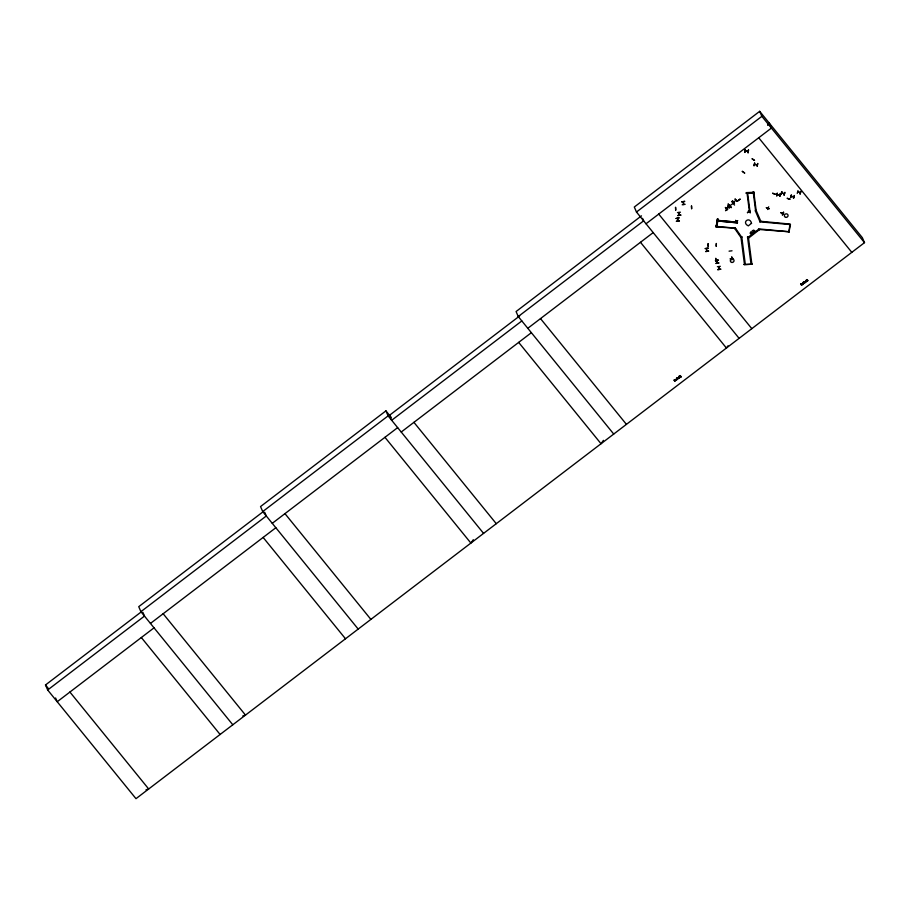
<?xml version="1.0" encoding="UTF-8"?>
<svg xmlns="http://www.w3.org/2000/svg" width="910" height="910" viewBox="0 0 910 910"><rect width="100%" height="100%" fill="white"/><g stroke="black" fill="none" stroke-linecap="round" stroke-linejoin="round"><path stroke-width="1.36" d="M679.406 378.025L678.712 377.081M805.794 281.907L805.577 280.962L806.556 281.224M750.989 232.914L751.171 234.348L752.183 232.823M753.457 230.821L753.639 232.255L754.652 230.731M683.251 201.804L683.569 204.443M706.672 248.601L707.138 251.228M716.853 260.385L717.398 263.229L717.012 260.362M719.093 269.11L718.957 266.778M677.199 379.106L677.063 379.254M675.755 379.459L676.403 379.186M801.426 283.988L801.619 284.591L802.074 283.863M802.916 283.215L802.552 283.92L802.995 283.055M677.313 379.436L676.539 378.23L677.097 379.47M677.87 377.968L677.017 378.06M676.517 380.027C674.924 380.494 677.495 380.198 676.38 379.129M803.348 284.045L802.973 283.01M683.433 202.02L683.626 204.523M715.76 226.271L715.715 226.897L735.451 228.16L715.795 226.34M716.238 226.647L717.353 219.06L717.922 219.117L716.841 226.772L716.238 226.647L717.387 219.139L717.956 219.196M717.922 219.117L716.841 226.772M745.54 151.014L748.213 151.39L745.279 151.06M737.35 222.791L735.678 220.425L737.35 222.791L717.694 220.959L737.396 222.859L737.441 222.222L717.774 220.402L737.441 222.222M748.168 152.778L748.407 149.866M748.02 152.755L748.589 149.934M758.997 230.139L758.508 228.876L789.004 231.754L758.428 229.434L747.952 237.43L748.52 238.136L758.94 230.014M777.288 193.227L776.731 196.105L777.151 193.273M780.018 195.024L777.06 194.66L779.961 194.797M779.847 196.401L780.245 193.5L779.824 196.344M788.811 232.175L789.926 224.599M790.221 224.087L759.725 221.21L759.657 221.812L790.46 224.577L788.924 232.3M805.782 281.611C805.316 279.984 807.318 282.362 805.76 281.554M674.606 380.198C676.505 380.937 674.446 380.801 675.254 379.754M802.176 283.943L801.664 284.307L802.097 283.909M803.132 283.329L802.802 283.215M751.125 233.233L749.965 233.085L751.159 233.005L751.012 231.777M753.594 231.14L752.342 230.457M805.771 281.85L806.578 281.281M678.667 377.332L679.611 377.434M804.281 283.055L804.281 282.327M677.734 378.298L677.54 378.867M804.338 282.487L804.588 281.725M802.37 283.317L802.483 284.614M781.61 192.965L784.477 193.796L781.861 193M784.101 195.138L784.875 192.306L784.079 195.081M790.506 197.629L791.438 194.831L790.665 197.663M793.531 198.312L794.316 195.479L793.509 198.255M798.002 190.565L797.251 193.398M800.436 192.465L797.626 191.862L800.231 192.67M800.117 194.046L800.902 191.214L800.095 193.989M677.984 378.867L677.381 378.981M803.894 281.69L804.19 281.577M677.506 218.309L677.973 220.971M772.624 193.352L775.422 194.251L772.681 193.238M780.791 212.747L783.533 213.77M782.463 214.942L783.646 212.269M782.316 214.885L783.499 212.178M789.846 199.29L787.105 198.278L789.846 199.267M728.523 206.627L726.214 208.39M735.951 200.268L733.688 202.122M678.2 378.503L677.472 378.674M677.62 378.105L677.279 378.856M805.088 282.782L804.645 282.908M751.148 232.095L752.377 233.222M752.479 230.765L753.628 230.912C753.867 228.353 753.503 231.697 754.788 231.038M804.554 282.316L804.383 281.588M767.619 125.341L769.246 123.078L771.407 128.082L646.02 223.78M473.314 539.687L470.879 543.077L384.953 437.323M603.455 440.349L601.032 443.739L518.677 342.387M728.034 345.777L726.419 348.041L640.481 242.287M679.554 377.752L678.883 377.479M752.24 158.784L754.572 160.456L752.115 158.863M801.96 284.705L802.313 284.136M803.325 283.988L803.143 284M728.66 206.843L726.339 208.492M728.193 204.09L731.39 207.503M675.402 380.027L674.799 380.232M802.211 284.659L802.267 284.056M801.551 283.886L802.529 283.875M141.186 611.941L45.5 684.968L47.673 689.985L135.988 798.673L864.5 242.651L862.327 237.646L759.691 111.327L634.304 207.025L636.477 212.03L739.113 338.349M636.477 212.03L761.863 116.332L759.691 111.327M391.22 417.372L385.931 410.865L260.544 506.563L262.717 511.579L358.187 629.083M641.47 215.841L516.084 311.538L518.245 316.543L613.727 434.047M262.717 511.579L388.104 415.881L385.931 410.865M518.245 316.543L643.632 220.846L642.551 218.343M262.99 511.829L138.741 606.674L140.902 611.679L232.801 724.781M519.655 315.941L389.514 415.278L391.675 420.284L521.828 320.946M140.902 611.679L266.289 515.981L264.662 512.228M47.673 689.985L144.485 616.081L142.859 612.328M272.261 523.33L397.647 427.632M527.8 328.294L653.187 232.596M150.457 623.43L275.844 527.732M401.23 432.034L531.372 332.696M57.216 701.735L154.029 627.843M728.171 204.113L731.424 207.605M732.561 201.099L734.484 203.192L732.664 200.996M735.2 199.074L736.998 201.281L735.053 199.119M729.865 205.671L733.153 203.476M729.558 207.844L727.886 205.535L729.547 207.776M751.546 223.428C749.885 215.784 741.081 222.427 748.338 225.873L751.489 223.28M737.783 200.757L740.239 199.017L737.885 200.882M725.543 210.54L727.943 208.743L725.645 210.665M748.429 210.688L750.363 212.86L748.589 210.642M747.463 212.678L749.84 210.824L747.44 212.621M800.811 283.84L801.608 285.262L800.834 283.886M803.359 282.236L804.053 283.146M807.898 280.724L806.965 279.802C808.239 283.692 804.793 278.278 806.977 281.065C805.725 277.379 809.422 282.782 807.022 279.575M680.361 377.286C676.517 373.544 683.831 379.265 680.157 375.841L680.384 377.332L680.157 375.841M674.81 381.29L674.014 379.868L674.788 381.245M734.973 228.819L735.61 228.399L741.332 236.702L740.683 237.135L735.018 228.922L735.61 228.399M679.497 377.991L678.883 377.809M759.975 221.676L755.345 210.847L756.176 210.494L760.806 221.312L759.93 221.551L760.806 221.312M756.221 210.619L755.345 210.847M677.188 377.673L677.882 377.957M242.799 715.942L245.495 715.089L163.152 613.738M145.975 789.834L148.683 788.981L69.911 692.044M754.481 164.357L757.382 164.79M757.404 164.869L754.504 164.517M791.052 196.344L793.929 196.844L791.37 196.389M804.554 283.101L804.121 282.885M681.852 201.963L684.786 201.338L681.829 201.815M747.053 193.125L747.633 193.034L747.053 193.125L749.453 211.905L750.033 211.814L747.599 192.954M753.173 191.953L753.787 191.942L756.187 210.722L755.607 210.813L753.207 192.033M682.204 204.795L685.162 204.318M749.419 211.825L750.033 211.814M740.933 236.998L741.809 236.975L740.933 236.998L744.437 264.15L745.267 264.014L741.764 236.862M747.519 236.918L748.395 236.896L747.519 236.918L751.023 264.071L751.853 263.945L748.35 236.793M705.25 248.612L708.207 248.134L705.25 248.612M715.465 260.624L718.422 260.044L715.465 260.51M718.798 263.013L715.829 263.445L718.775 262.967M717.387 266.71L720.333 266.323M730.036 258.861L733.005 258.44M675.015 379.709L675.755 380.243M691.645 208.708L691.498 205.808L691.623 208.652M675.72 210.119L675.55 207.23L675.675 210.073M715.783 261.136L715.783 258.281L715.954 261.125M731.879 259.714L731.731 256.813L731.856 259.657M754.197 192.317L746.211 192.624L746.257 193.261L754.197 192.874C755.016 191.612 747.406 194.16 746.257 193.261M744.096 264.537L752.069 264.23L744.13 264.617M768.677 206.809L767.619 209.516M780.86 212.599L783.59 213.623M761.863 116.332L864.5 242.651M758.712 137.774L851.806 252.343M727.17 209.653L725.35 207.412L727.044 209.755M658.715 214.089L751.808 328.658M540.495 318.602L626.421 424.356M413.925 422.342L496.28 523.694M388.104 415.881L483.574 533.385M284.955 513.638L370.882 619.391M263.138 537.423L345.493 638.774M141.334 637.523L220.106 734.472M45.5 684.968L48.105 688.176M806.101 280.235L806.999 281.429M803.177 282.305L803.803 283.169M681.124 376.808L680.202 375.568M679.292 376.274L680.202 377.468M678.871 212.508L679.258 215.351M677.609 218.173L677.984 221.05M741.332 236.702L740.683 237.135M751.853 263.945L751.023 264.071M745.267 264.014L744.437 264.15M732.027 250.796L729.069 251.16M680.43 212.223L677.472 212.61M55.59 697.97L56.67 700.484M734.552 205.091L731.56 201.406M679.201 215.204L679.019 212.485M718.934 266.584L719.287 269.406M708.207 243.584L708.06 246.451L708.196 243.596M716.341 243.505L716.215 246.405L716.352 243.55M745.324 149.627L744.892 152.47L745.313 149.627M754.64 163.072L754.049 165.904L754.629 163.083M757.689 163.481L757.131 166.359L757.712 163.538M781.861 191.68L781.064 194.467L781.849 191.691M766.368 207.707L769.109 208.72L766.368 207.707M742.31 171.364L744.642 173.036L742.31 171.364M737.601 220.618L735.235 222.461L737.623 220.664M680.805 215.113L677.825 215.533L680.805 215.113M679.042 217.877L676.107 218.502L679.042 217.877M679.417 220.857L676.437 221.278L679.417 220.857M708.594 251.114L705.614 251.535L708.583 251.114M720.72 269.212L717.74 269.633L720.72 269.212M731.902 262.455A1.865 1.752 -23.4 0 0 733.904 259.976A1.865 1.752 -23.4 0 0 730.741 259.657A1.865 1.752 -23.4 0 0 731.902 262.455M785.921 217.376A1.877 1.763 -23.4 0 0 787.935 214.885A1.877 1.763 -23.4 0 0 784.75 214.555A1.877 1.763 -23.4 0 0 785.921 217.376"/></g></svg>
